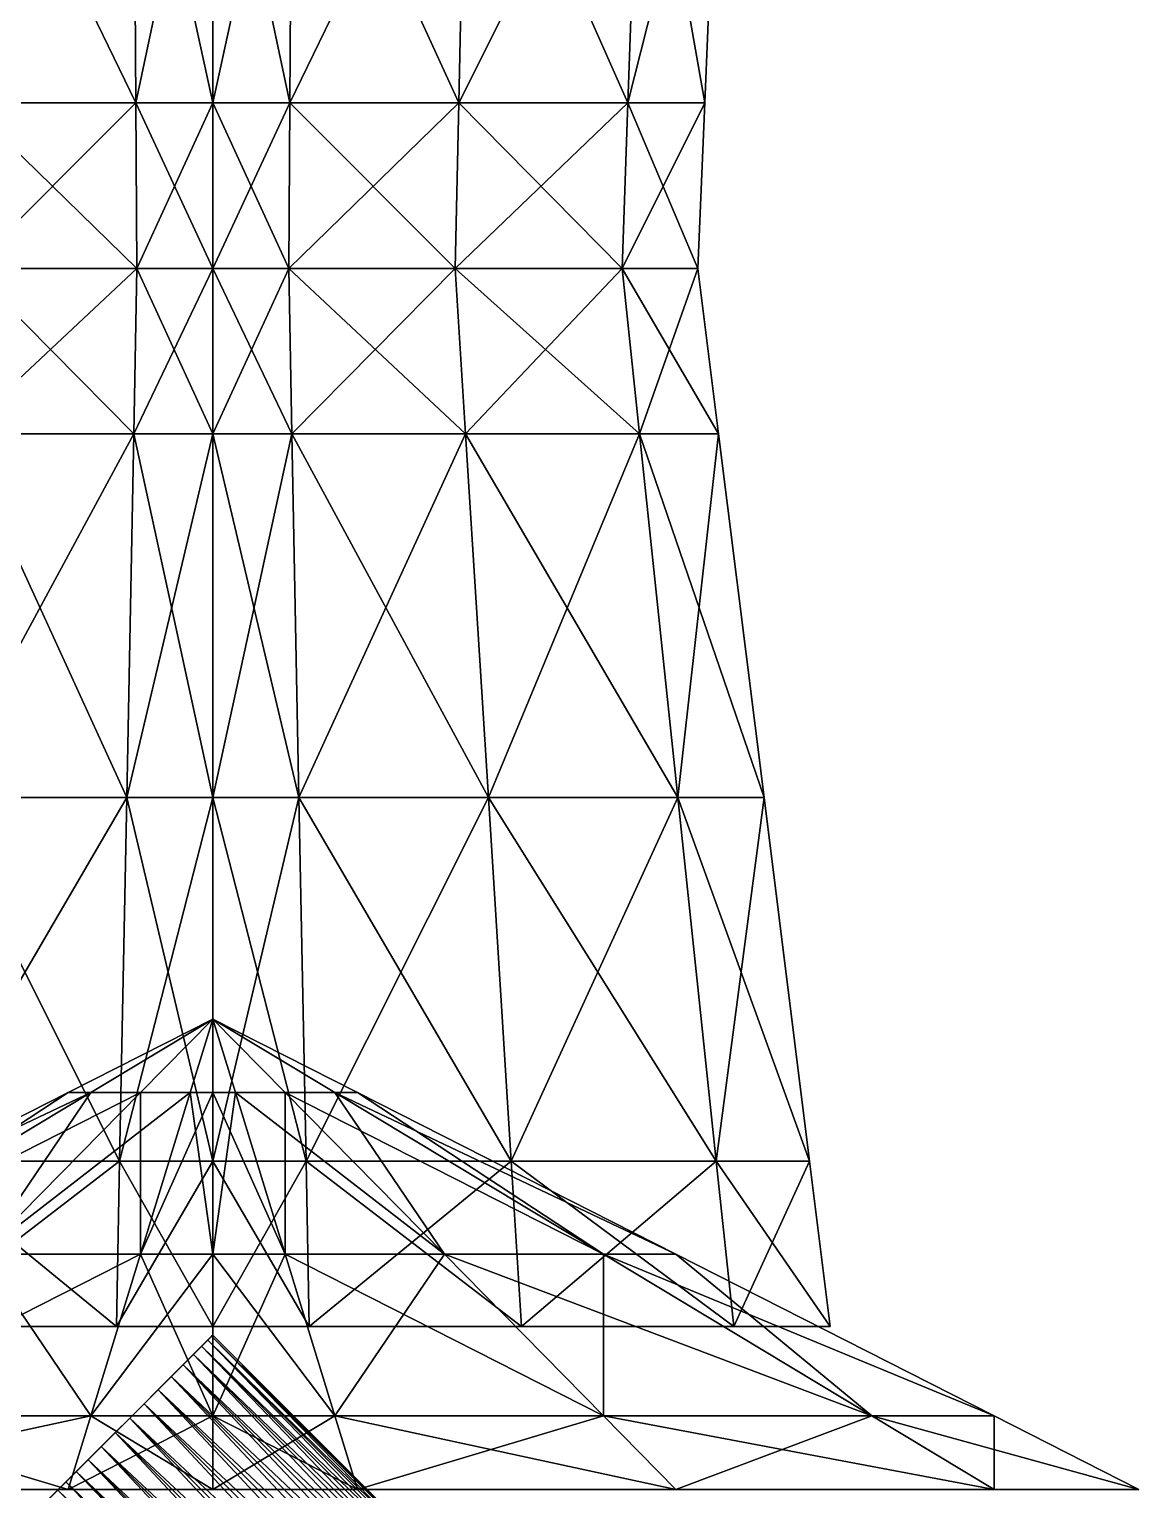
# Model space of a CAD drawing. Header units: metres. Extents: x -1.99 to 2.18, y -3.57 to 1.69.
# Drawn here: x -0.156 to 0.788, y -1.566 to -0.324 of the extents above; entities that cross this region are included whole.
import ezdxf

# ---------------------------------------------------------------- set-up
doc = ezdxf.new("R2010")
doc.units = ezdxf.units.M

msp = doc.modelspace()

# ---------------------------------------------------------------- linework, layer by layer
at = {"layer": 'Cube'}
for points in [[(-0.2092, -0.3865, 0.1184), (-0.2156, -0.0772, 0.1312), (-0.0674, -0.0772, 0.2215)], [(-0.0654, -0.3865, -0.1997), (-0.2156, -0.0772, -0.1313), (-0.2092, -0.3865, -0.1184)], [(-0.0654, -0.3865, -0.1997), (-0.0674, -0.0772, -0.2215), (-0.2156, -0.0772, -0.1313)], [(-0.2092, -0.3865, 0.1184), (-0.0674, -0.0772, 0.2215), (-0.0654, -0.3865, 0.1997)], [(-0.0654, -0.3865, 0.1997), (-0.0674, -0.0772, 0.2215), (0, -0.0772, 0.2625)], [(0, -0.3865, -0.2367), (-0.0674, -0.0772, -0.2215), (-0.0654, -0.3865, -0.1997)], [(0, -0.3865, -0.2367), (0, -0.0772, -0.2625), (-0.0674, -0.0772, -0.2215)], [(-0.0654, -0.3865, 0.1997), (0, -0.0772, 0.2625), (0, -0.3865, 0.2367)], [(0.0654, -0.3865, -0.1997), (0, -0.0772, -0.2625), (0, -0.3865, -0.2367)], [(0.0654, -0.3865, -0.1997), (0.0674, -0.0772, -0.2215), (0, -0.0772, -0.2625)], [(0, -0.3865, 0.2367), (0.0674, -0.0772, 0.2215), (0.0654, -0.3865, 0.1997)], [(0, -0.3865, 0.2367), (0, -0.0772, 0.2625), (0.0674, -0.0772, 0.2215)], [(0.2092, -0.3865, -0.1184), (0.0674, -0.0772, -0.2215), (0.0654, -0.3865, -0.1997)], [(0.0654, -0.3865, 0.1997), (0.2156, -0.0772, 0.1312), (0.2092, -0.3865, 0.1184)], [(0.0654, -0.3865, 0.1997), (0.0674, -0.0772, 0.2215), (0.2156, -0.0772, 0.1312)], [(0.2092, -0.3865, -0.1184), (0.2156, -0.0772, -0.1313), (0.0674, -0.0772, -0.2215)], [(0.353, -0.3865, -0.037), (0.2156, -0.0772, -0.1313), (0.2092, -0.3865, -0.1184)], [(0.2092, -0.3865, 0.1184), (0.3639, -0.0772, 0.041), (0.353, -0.3865, 0.037)], [(0.2092, -0.3865, 0.1184), (0.2156, -0.0772, 0.1312), (0.3639, -0.0772, 0.041)], [(0.353, -0.3865, -0.037), (0.3639, -0.0772, -0.041), (0.2156, -0.0772, -0.1313)], [(0.4184, -0.3865, 0), (0.3639, -0.0772, -0.041), (0.353, -0.3865, -0.037)], [(0.353, -0.3865, 0.037), (0.4312, -0.0772, 0), (0.4184, -0.3865, 0)], [(0.353, -0.3865, 0.037), (0.3639, -0.0772, 0.041), (0.4312, -0.0772, 0)], [(0.4184, -0.3865, 0), (0.4312, -0.0772, 0), (0.3639, -0.0772, -0.041)], [(-0.2063, -0.5272, 0.1125), (-0.2092, -0.3865, 0.1184), (-0.0654, -0.3865, 0.1997)], [(-0.0645, -0.5272, -0.1898), (-0.2092, -0.3865, -0.1184), (-0.2063, -0.5272, -0.1125)], [(-0.0645, -0.5272, -0.1898), (-0.0654, -0.3865, -0.1997), (-0.2092, -0.3865, -0.1184)], [(-0.2063, -0.5272, 0.1125), (-0.0654, -0.3865, 0.1997), (-0.0645, -0.5272, 0.1898)], [(-0.0645, -0.5272, 0.1898), (-0.0654, -0.3865, 0.1997), (0, -0.3865, 0.2367)], [(0, -0.5272, -0.225), (-0.0654, -0.3865, -0.1997), (-0.0645, -0.5272, -0.1898)], [(0, -0.5272, -0.225), (0, -0.3865, -0.2367), (-0.0654, -0.3865, -0.1997)], [(-0.0645, -0.5272, 0.1898), (0, -0.3865, 0.2367), (0, -0.5272, 0.225)], [(0.0645, -0.5272, -0.1898), (0, -0.3865, -0.2367), (0, -0.5272, -0.225)], [(0.0645, -0.5272, -0.1898), (0.0654, -0.3865, -0.1997), (0, -0.3865, -0.2367)], [(0, -0.5272, 0.225), (0.0654, -0.3865, 0.1997), (0.0645, -0.5272, 0.1898)], [(0, -0.5272, 0.225), (0, -0.3865, 0.2367), (0.0654, -0.3865, 0.1997)], [(0.2062, -0.5272, -0.1125), (0.0654, -0.3865, -0.1997), (0.0645, -0.5272, -0.1898)], [(0.0645, -0.5272, 0.1898), (0.2092, -0.3865, 0.1184), (0.2062, -0.5272, 0.1125)], [(0.0645, -0.5272, 0.1898), (0.0654, -0.3865, 0.1997), (0.2092, -0.3865, 0.1184)], [(0.2062, -0.5272, -0.1125), (0.2092, -0.3865, -0.1184), (0.0654, -0.3865, -0.1997)], [(0.348, -0.5272, -0.0352), (0.2092, -0.3865, -0.1184), (0.2062, -0.5272, -0.1125)], [(0.2062, -0.5272, 0.1125), (0.353, -0.3865, 0.037), (0.348, -0.5272, 0.0352)], [(0.2062, -0.5272, 0.1125), (0.2092, -0.3865, 0.1184), (0.353, -0.3865, 0.037)], [(0.348, -0.5272, -0.0352), (0.353, -0.3865, -0.037), (0.2092, -0.3865, -0.1184)], [(0.4125, -0.5272, 0), (0.353, -0.3865, -0.037), (0.348, -0.5272, -0.0352)], [(0.348, -0.5272, 0.0352), (0.4184, -0.3865, 0), (0.4125, -0.5272, 0)], [(0.348, -0.5272, 0.0352), (0.353, -0.3865, 0.037), (0.4184, -0.3865, 0)], [(0.4125, -0.5272, 0), (0.4184, -0.3865, 0), (0.353, -0.3865, -0.037)], [(-0.215, -0.6678, 0.1066), (-0.0645, -0.5272, 0.1898), (-0.0672, -0.6678, 0.18)], [(-0.215, -0.6678, 0.1066), (-0.2063, -0.5272, 0.1125), (-0.0645, -0.5272, 0.1898)], [(-0.0672, -0.6678, -0.18), (-0.2063, -0.5272, -0.1125), (-0.215, -0.6678, -0.1066)], [(-0.0672, -0.6678, -0.18), (-0.0645, -0.5272, -0.1898), (-0.2063, -0.5272, -0.1125)], [(-0.0672, -0.6678, 0.18), (0, -0.5272, 0.225), (0, -0.6678, 0.2133)], [(-0.0672, -0.6678, 0.18), (-0.0645, -0.5272, 0.1898), (0, -0.5272, 0.225)], [(0, -0.6678, -0.2133), (-0.0645, -0.5272, -0.1898), (-0.0672, -0.6678, -0.18)], [(0, -0.6678, -0.2133), (0, -0.5272, -0.225), (-0.0645, -0.5272, -0.1898)], [(0.0672, -0.6678, -0.18), (0, -0.5272, -0.225), (0, -0.6678, -0.2133)], [(0.0672, -0.6678, -0.18), (0.0645, -0.5272, -0.1898), (0, -0.5272, -0.225)], [(0, -0.6678, 0.2133), (0.0645, -0.5272, 0.1898), (0.0672, -0.6678, 0.18)], [(0, -0.6678, 0.2133), (0, -0.5272, 0.225), (0.0645, -0.5272, 0.1898)], [(0.215, -0.6678, -0.1066), (0.0645, -0.5272, -0.1898), (0.0672, -0.6678, -0.18)], [(0.215, -0.6678, -0.1066), (0.2062, -0.5272, -0.1125), (0.0645, -0.5272, -0.1898)], [(0.0672, -0.6678, 0.18), (0.0645, -0.5272, 0.1898), (0.2062, -0.5272, 0.1125)], [(0.0672, -0.6678, 0.18), (0.2062, -0.5272, 0.1125), (0.215, -0.6678, 0.1066)], [(0.3629, -0.6678, -0.0333), (0.2062, -0.5272, -0.1125), (0.215, -0.6678, -0.1066)], [(0.3629, -0.6678, -0.0333), (0.348, -0.5272, -0.0352), (0.2062, -0.5272, -0.1125)], [(0.215, -0.6678, 0.1066), (0.2062, -0.5272, 0.1125), (0.348, -0.5272, 0.0352)], [(0.215, -0.6678, 0.1066), (0.348, -0.5272, 0.0352), (0.3629, -0.6678, 0.0333)], [(0.4301, -0.6678, 0), (0.348, -0.5272, -0.0352), (0.3629, -0.6678, -0.0333)], [(0.4301, -0.6678, 0), (0.4125, -0.5272, 0), (0.348, -0.5272, -0.0352)], [(0.3629, -0.6678, 0.0333), (0.348, -0.5272, 0.0352), (0.4125, -0.5272, 0)], [(0.3629, -0.6678, 0.0333), (0.4125, -0.5272, 0), (0.4301, -0.6678, 0)], [(-0.2344, -0.9772, 0.0937), (-0.0672, -0.6678, 0.18), (-0.0732, -0.9772, 0.1582)], [(-0.2344, -0.9772, 0.0937), (-0.215, -0.6678, 0.1066), (-0.0672, -0.6678, 0.18)], [(-0.0732, -0.9772, -0.1582), (-0.215, -0.6678, -0.1066), (-0.2344, -0.9772, -0.0938)], [(-0.0732, -0.9772, -0.1582), (-0.0672, -0.6678, -0.18), (-0.215, -0.6678, -0.1066)], [(-0.0732, -0.9772, 0.1582), (0, -0.6678, 0.2133), (0, -0.9772, 0.1875)], [(-0.0732, -0.9772, 0.1582), (-0.0672, -0.6678, 0.18), (0, -0.6678, 0.2133)], [(0, -0.9772, -0.1875), (-0.0672, -0.6678, -0.18), (-0.0732, -0.9772, -0.1582)], [(0, -0.9772, -0.1875), (0, -0.6678, -0.2133), (-0.0672, -0.6678, -0.18)], [(0.0732, -0.9772, -0.1582), (0, -0.6678, -0.2133), (0, -0.9772, -0.1875)], [(0.0732, -0.9772, -0.1582), (0.0672, -0.6678, -0.18), (0, -0.6678, -0.2133)], [(0, -0.9772, 0.1875), (0.0672, -0.6678, 0.18), (0.0732, -0.9772, 0.1582)], [(0, -0.9772, 0.1875), (0, -0.6678, 0.2133), (0.0672, -0.6678, 0.18)], [(0.2344, -0.9772, -0.0938), (0.0672, -0.6678, -0.18), (0.0732, -0.9772, -0.1582)], [(0.2344, -0.9772, -0.0938), (0.215, -0.6678, -0.1066), (0.0672, -0.6678, -0.18)], [(0.0732, -0.9772, 0.1582), (0.0672, -0.6678, 0.18), (0.215, -0.6678, 0.1066)], [(0.0732, -0.9772, 0.1582), (0.215, -0.6678, 0.1066), (0.2344, -0.9772, 0.0937)], [(0.3955, -0.9772, -0.0293), (0.215, -0.6678, -0.1066), (0.2344, -0.9772, -0.0938)], [(0.3955, -0.9772, -0.0293), (0.3629, -0.6678, -0.0333), (0.215, -0.6678, -0.1066)], [(0.2344, -0.9772, 0.0937), (0.215, -0.6678, 0.1066), (0.3629, -0.6678, 0.0333)], [(0.2344, -0.9772, 0.0937), (0.3629, -0.6678, 0.0333), (0.3955, -0.9772, 0.0293)], [(0.4688, -0.9772, 0), (0.3629, -0.6678, -0.0333), (0.3955, -0.9772, -0.0293)], [(0.4688, -0.9772, 0), (0.4301, -0.6678, 0), (0.3629, -0.6678, -0.0333)], [(0.3955, -0.9772, 0.0293), (0.3629, -0.6678, 0.0333), (0.4301, -0.6678, 0)], [(0.3955, -0.9772, 0.0293), (0.4301, -0.6678, 0), (0.4688, -0.9772, 0)], [(-0.2537, -1.2865, 0.0809), (-0.0732, -0.9772, 0.1582), (-0.0793, -1.2865, 0.1364)], [(-0.2537, -1.2865, 0.0809), (-0.2344, -0.9772, 0.0937), (-0.0732, -0.9772, 0.1582)], [(-0.0793, -1.2865, -0.1365), (-0.2344, -0.9772, -0.0938), (-0.2537, -1.2865, -0.0809)], [(-0.0793, -1.2865, -0.1365), (-0.0732, -0.9772, -0.1582), (-0.2344, -0.9772, -0.0938)], [(-0.0793, -1.2865, 0.1364), (0, -0.9772, 0.1875), (0, -1.2865, 0.1617)], [(-0.0793, -1.2865, 0.1364), (-0.0732, -0.9772, 0.1582), (0, -0.9772, 0.1875)], [(0, -1.2865, -0.1617), (-0.0732, -0.9772, -0.1582), (-0.0793, -1.2865, -0.1365)], [(0, -1.2865, -0.1617), (0, -0.9772, -0.1875), (-0.0732, -0.9772, -0.1582)], [(0.0793, -1.2865, -0.1365), (0, -0.9772, -0.1875), (0, -1.2865, -0.1617)], [(0.0793, -1.2865, -0.1365), (0.0732, -0.9772, -0.1582), (0, -0.9772, -0.1875)], [(0, -1.2865, 0.1617), (0.0732, -0.9772, 0.1582), (0.0793, -1.2865, 0.1364)], [(0, -1.2865, 0.1617), (0, -0.9772, 0.1875), (0.0732, -0.9772, 0.1582)], [(0.2537, -1.2865, -0.0809), (0.0732, -0.9772, -0.1582), (0.0793, -1.2865, -0.1365)], [(0.2537, -1.2865, -0.0809), (0.2344, -0.9772, -0.0938), (0.0732, -0.9772, -0.1582)], [(0.0793, -1.2865, 0.1364), (0.0732, -0.9772, 0.1582), (0.2344, -0.9772, 0.0937)], [(0.0793, -1.2865, 0.1364), (0.2344, -0.9772, 0.0937), (0.2537, -1.2865, 0.0809)], [(0.4281, -1.2865, -0.0253), (0.2344, -0.9772, -0.0938), (0.2537, -1.2865, -0.0809)], [(0.4281, -1.2865, -0.0253), (0.3955, -0.9772, -0.0293), (0.2344, -0.9772, -0.0938)], [(0.2537, -1.2865, 0.0809), (0.2344, -0.9772, 0.0937), (0.3955, -0.9772, 0.0293)], [(0.2537, -1.2865, 0.0809), (0.3955, -0.9772, 0.0293), (0.4281, -1.2865, 0.0253)], [(0.5074, -1.2865, 0), (0.3955, -0.9772, -0.0293), (0.4281, -1.2865, -0.0253)], [(0.5074, -1.2865, 0), (0.4688, -0.9772, 0), (0.3955, -0.9772, -0.0293)], [(0.4281, -1.2865, 0.0253), (0.3955, -0.9772, 0.0293), (0.4688, -0.9772, 0)], [(0.4281, -1.2865, 0.0253), (0.4688, -0.9772, 0), (0.5074, -1.2865, 0)], [(-0.2625, -1.4272, 0.075), (-0.0793, -1.2865, 0.1364), (-0.082, -1.4272, 0.1266)], [(-0.2625, -1.4272, 0.075), (-0.2537, -1.2865, 0.0809), (-0.0793, -1.2865, 0.1364)], [(-0.082, -1.4272, -0.1266), (-0.2537, -1.2865, -0.0809), (-0.2625, -1.4272, -0.075)], [(-0.082, -1.4272, -0.1266), (-0.0793, -1.2865, -0.1365), (-0.2537, -1.2865, -0.0809)], [(-0.082, -1.4272, 0.1266), (0, -1.2865, 0.1617), (0, -1.4272, 0.15)], [(-0.082, -1.4272, 0.1266), (-0.0793, -1.2865, 0.1364), (0, -1.2865, 0.1617)], [(0, -1.4272, -0.15), (-0.0793, -1.2865, -0.1365), (-0.082, -1.4272, -0.1266)], [(0, -1.4272, -0.15), (0, -1.2865, -0.1617), (-0.0793, -1.2865, -0.1365)], [(0.082, -1.4272, -0.1266), (0, -1.2865, -0.1617), (0, -1.4272, -0.15)], [(0.082, -1.4272, -0.1266), (0.0793, -1.2865, -0.1365), (0, -1.2865, -0.1617)], [(0, -1.4272, 0.15), (0.0793, -1.2865, 0.1364), (0.082, -1.4272, 0.1266)], [(0, -1.4272, 0.15), (0, -1.2865, 0.1617), (0.0793, -1.2865, 0.1364)], [(0.2625, -1.4272, -0.075), (0.0793, -1.2865, -0.1365), (0.082, -1.4272, -0.1266)], [(0.2625, -1.4272, -0.075), (0.2537, -1.2865, -0.0809), (0.0793, -1.2865, -0.1365)], [(0.082, -1.4272, 0.1266), (0.0793, -1.2865, 0.1364), (0.2537, -1.2865, 0.0809)], [(0.082, -1.4272, 0.1266), (0.2537, -1.2865, 0.0809), (0.2625, -1.4272, 0.075)], [(0.443, -1.4272, -0.0234), (0.2537, -1.2865, -0.0809), (0.2625, -1.4272, -0.075)], [(0.443, -1.4272, -0.0234), (0.4281, -1.2865, -0.0253), (0.2537, -1.2865, -0.0809)], [(0.2625, -1.4272, 0.075), (0.2537, -1.2865, 0.0809), (0.4281, -1.2865, 0.0253)], [(0.2625, -1.4272, 0.075), (0.4281, -1.2865, 0.0253), (0.443, -1.4272, 0.0234)], [(0.525, -1.4272, 0), (0.4281, -1.2865, -0.0253), (0.443, -1.4272, -0.0234)], [(0.525, -1.4272, 0), (0.5074, -1.2865, 0), (0.4281, -1.2865, -0.0253)], [(0.443, -1.4272, 0.0234), (0.4281, -1.2865, 0.0253), (0.5074, -1.2865, 0)], [(0.443, -1.4272, 0.0234), (0.5074, -1.2865, 0), (0.525, -1.4272, 0)], [(-0.082, -1.4272, 0.1266), (-0.082, -1.4272, -0.1266), (-0.2625, -1.4272, -0.075)], [(-0.2625, -1.4272, -0.075), (-0.2625, -1.4272, 0.075), (-0.082, -1.4272, 0.1266)], [(-0.082, -1.4272, 0.1266), (0, -1.4272, -0.15), (-0.082, -1.4272, -0.1266)], [(-0.082, -1.4272, 0.1266), (0, -1.4272, 0.15), (0, -1.4272, -0.15)], [(0.082, -1.4272, -0.1266), (0, -1.4272, 0.15), (0.082, -1.4272, 0.1266)], [(0, -1.4272, -0.15), (0, -1.4272, 0.15), (0.082, -1.4272, -0.1266)], [(0.2625, -1.4272, 0.075), (0.2625, -1.4272, -0.075), (0.082, -1.4272, -0.1266)], [(0.2625, -1.4272, 0.075), (0.082, -1.4272, -0.1266), (0.082, -1.4272, 0.1266)], [(0.443, -1.4272, 0.0234), (0.443, -1.4272, -0.0234), (0.2625, -1.4272, -0.075)], [(0.2625, -1.4272, -0.075), (0.2625, -1.4272, 0.075), (0.443, -1.4272, 0.0234)], [(0.443, -1.4272, 0.0234), (0.525, -1.4272, 0), (0.443, -1.4272, -0.0234)]]:
    msp.add_3dface(points, dxfattribs=at)
at = {"layer": 'Cylinder 8'}
for points in [[(0, -1.4343, -0.4332), (-0.0707, -1.505, -0.4332), (-0.0011, -1.4354, -0.4506)], [(0, -1.4343, -0.4332), (-0.0707, -1.505, -0.4332), (-0.0707, -1.505, -0.4332)], [(-0.0011, -1.4354, -0.4159), (-0.0707, -1.505, -0.4332), (0, -1.4343, -0.4332)], [(-0.0011, -1.4354, -0.4506), (-0.0707, -1.505, -0.4332), (-0.0043, -1.4386, -0.4674)], [(-0.0011, -1.4354, -0.4506), (-0.0707, -1.505, -0.4332), (-0.0707, -1.505, -0.4332)], [(-0.0011, -1.4354, -0.4159), (-0.0707, -1.505, -0.4332), (-0.0707, -1.505, -0.4332)], [(-0.0043, -1.4386, -0.399), (-0.0707, -1.505, -0.4332), (-0.0011, -1.4354, -0.4159)], [(-0.0043, -1.4386, -0.4674), (-0.0707, -1.505, -0.4332), (-0.0095, -1.4438, -0.4832)], [(-0.0043, -1.4386, -0.4674), (-0.0707, -1.505, -0.4332), (-0.0707, -1.505, -0.4332)], [(-0.0043, -1.4386, -0.399), (-0.0707, -1.505, -0.4332), (-0.0707, -1.505, -0.4332)], [(-0.0095, -1.4438, -0.3832), (-0.0707, -1.505, -0.4332), (-0.0043, -1.4386, -0.399)], [(0.3493, -1.7921, -0.4674), (-0.0043, -1.4386, -0.4674), (-0.0095, -1.4438, -0.4832)], [(-0.0043, -1.4386, -0.4674), (-0.0095, -1.4438, -0.4832), (-0.0095, -1.4438, -0.4832)], [(-0.0043, -1.4386, -0.4674), (-0.0043, -1.4386, -0.4674), (-0.0095, -1.4438, -0.4832)], [(0.3441, -1.7973, -0.3832), (-0.0095, -1.4438, -0.3832), (-0.0043, -1.4386, -0.399)], [(-0.0095, -1.4438, -0.3832), (-0.0043, -1.4386, -0.399), (-0.0043, -1.4386, -0.399)], [(-0.0095, -1.4438, -0.3832), (-0.0095, -1.4438, -0.3832), (-0.0043, -1.4386, -0.399)], [(0.3525, -1.7889, -0.4506), (-0.0011, -1.4354, -0.4506), (-0.0043, -1.4386, -0.4674)], [(-0.0011, -1.4354, -0.4506), (-0.0043, -1.4386, -0.4674), (-0.0043, -1.4386, -0.4674)], [(-0.0011, -1.4354, -0.4506), (-0.0011, -1.4354, -0.4506), (-0.0043, -1.4386, -0.4674)], [(0.3493, -1.7921, -0.399), (-0.0043, -1.4386, -0.399), (-0.0011, -1.4354, -0.4159)], [(-0.0043, -1.4386, -0.399), (-0.0011, -1.4354, -0.4159), (-0.0011, -1.4354, -0.4159)], [(-0.0043, -1.4386, -0.399), (-0.0043, -1.4386, -0.399), (-0.0011, -1.4354, -0.4159)], [(0.3525, -1.7889, -0.4506), (-0.0043, -1.4386, -0.4674), (0.3493, -1.7921, -0.4674)], [(0.3441, -1.7973, -0.3832), (-0.0043, -1.4386, -0.399), (0.3493, -1.7921, -0.399)], [(0.3536, -1.7879, -0.4332), (0, -1.4343, -0.4332), (-0.0011, -1.4354, -0.4506)], [(0, -1.4343, -0.4332), (-0.0011, -1.4354, -0.4506), (-0.0011, -1.4354, -0.4506)], [(0, -1.4343, -0.4332), (0, -1.4343, -0.4332), (-0.0011, -1.4354, -0.4506)], [(0.3525, -1.7889, -0.4159), (-0.0011, -1.4354, -0.4159), (0, -1.4343, -0.4332)], [(-0.0011, -1.4354, -0.4159), (0, -1.4343, -0.4332), (0, -1.4343, -0.4332)], [(-0.0011, -1.4354, -0.4159), (-0.0011, -1.4354, -0.4159), (0, -1.4343, -0.4332)], [(0.3536, -1.7879, -0.4332), (-0.0011, -1.4354, -0.4506), (0.3525, -1.7889, -0.4506)], [(0.3493, -1.7921, -0.399), (-0.0011, -1.4354, -0.4159), (0.3525, -1.7889, -0.4159)], [(0.3525, -1.7889, -0.4159), (0, -1.4343, -0.4332), (0.3536, -1.7879, -0.4332)], [(-0.0095, -1.4438, -0.4832), (-0.0707, -1.505, -0.4332), (-0.0165, -1.4509, -0.4975)], [(-0.0095, -1.4438, -0.4832), (-0.0707, -1.505, -0.4332), (-0.0707, -1.505, -0.4332)], [(-0.0095, -1.4438, -0.3832), (-0.0707, -1.505, -0.4332), (-0.0707, -1.505, -0.4332)], [(-0.0165, -1.4509, -0.3689), (-0.0707, -1.505, -0.4332), (-0.0095, -1.4438, -0.3832)], [(-0.0165, -1.4509, -0.4975), (-0.0707, -1.505, -0.4332), (-0.0253, -1.4596, -0.5098)], [(-0.0165, -1.4509, -0.4975), (-0.0707, -1.505, -0.4332), (-0.0707, -1.505, -0.4332)], [(-0.0165, -1.4509, -0.3689), (-0.0707, -1.505, -0.4332), (-0.0707, -1.505, -0.4332)], [(-0.0253, -1.4596, -0.3566), (-0.0707, -1.505, -0.4332), (-0.0165, -1.4509, -0.3689)], [(0.337, -1.8044, -0.4975), (-0.0165, -1.4509, -0.4975), (-0.0253, -1.4596, -0.5098)], [(-0.0165, -1.4509, -0.4975), (-0.0253, -1.4596, -0.5098), (-0.0253, -1.4596, -0.5098)], [(-0.0165, -1.4509, -0.4975), (-0.0165, -1.4509, -0.4975), (-0.0253, -1.4596, -0.5098)], [(0.3283, -1.8131, -0.3566), (-0.0253, -1.4596, -0.3566), (-0.0165, -1.4509, -0.3689)], [(-0.0253, -1.4596, -0.3566), (-0.0165, -1.4509, -0.3689), (-0.0165, -1.4509, -0.3689)], [(-0.0253, -1.4596, -0.3566), (-0.0253, -1.4596, -0.3566), (-0.0165, -1.4509, -0.3689)], [(0.3441, -1.7973, -0.4832), (-0.0095, -1.4438, -0.4832), (-0.0165, -1.4509, -0.4975)], [(-0.0095, -1.4438, -0.4832), (-0.0165, -1.4509, -0.4975), (-0.0165, -1.4509, -0.4975)], [(-0.0095, -1.4438, -0.4832), (-0.0095, -1.4438, -0.4832), (-0.0165, -1.4509, -0.4975)], [(0.337, -1.8044, -0.3689), (-0.0165, -1.4509, -0.3689), (-0.0095, -1.4438, -0.3832)], [(-0.0165, -1.4509, -0.3689), (-0.0095, -1.4438, -0.3832), (-0.0095, -1.4438, -0.3832)], [(-0.0165, -1.4509, -0.3689), (-0.0165, -1.4509, -0.3689), (-0.0095, -1.4438, -0.3832)], [(0.3441, -1.7973, -0.4832), (-0.0165, -1.4509, -0.4975), (0.337, -1.8044, -0.4975)], [(0.3283, -1.8131, -0.3566), (-0.0165, -1.4509, -0.3689), (0.337, -1.8044, -0.3689)], [(0.3493, -1.7921, -0.4674), (-0.0095, -1.4438, -0.4832), (0.3441, -1.7973, -0.4832)], [(0.337, -1.8044, -0.3689), (-0.0095, -1.4438, -0.3832), (0.3441, -1.7973, -0.3832)], [(-0.0253, -1.4596, -0.5098), (-0.0707, -1.505, -0.4332), (-0.0354, -1.4697, -0.5198)], [(-0.0253, -1.4596, -0.5098), (-0.0707, -1.505, -0.4332), (-0.0707, -1.505, -0.4332)], [(-0.0253, -1.4596, -0.3566), (-0.0707, -1.505, -0.4332), (-0.0707, -1.505, -0.4332)], [(-0.0354, -1.4697, -0.3466), (-0.0707, -1.505, -0.4332), (-0.0253, -1.4596, -0.3566)], [(0.3283, -1.8131, -0.5098), (-0.0253, -1.4596, -0.5098), (-0.0354, -1.4697, -0.5198)], [(-0.0253, -1.4596, -0.5098), (-0.0354, -1.4697, -0.5198), (-0.0354, -1.4697, -0.5198)], [(-0.0253, -1.4596, -0.5098), (-0.0253, -1.4596, -0.5098), (-0.0354, -1.4697, -0.5198)], [(0.3182, -1.8232, -0.3466), (-0.0354, -1.4697, -0.3466), (-0.0253, -1.4596, -0.3566)], [(-0.0354, -1.4697, -0.3466), (-0.0253, -1.4596, -0.3566), (-0.0253, -1.4596, -0.3566)], [(-0.0354, -1.4697, -0.3466), (-0.0354, -1.4697, -0.3466), (-0.0253, -1.4596, -0.3566)], [(0.337, -1.8044, -0.4975), (-0.0253, -1.4596, -0.5098), (0.3283, -1.8131, -0.5098)], [(0.3182, -1.8232, -0.3466), (-0.0253, -1.4596, -0.3566), (0.3283, -1.8131, -0.3566)], [(-0.0354, -1.4697, -0.5198), (-0.0707, -1.505, -0.4332), (-0.0465, -1.4808, -0.5272)], [(-0.0354, -1.4697, -0.5198), (-0.0707, -1.505, -0.4332), (-0.0707, -1.505, -0.4332)], [(-0.0354, -1.4697, -0.3466), (-0.0707, -1.505, -0.4332), (-0.0707, -1.505, -0.4332)], [(-0.0465, -1.4808, -0.3393), (-0.0707, -1.505, -0.4332), (-0.0354, -1.4697, -0.3466)], [(0.3182, -1.8232, -0.5198), (-0.0354, -1.4697, -0.5198), (-0.0465, -1.4808, -0.5272)], [(-0.0354, -1.4697, -0.5198), (-0.0465, -1.4808, -0.5272), (-0.0465, -1.4808, -0.5272)], [(-0.0354, -1.4697, -0.5198), (-0.0354, -1.4697, -0.5198), (-0.0465, -1.4808, -0.5272)], [(0.307, -1.8344, -0.3393), (-0.0465, -1.4808, -0.3393), (-0.0354, -1.4697, -0.3466)], [(-0.0465, -1.4808, -0.3393), (-0.0354, -1.4697, -0.3466), (-0.0354, -1.4697, -0.3466)], [(-0.0465, -1.4808, -0.3393), (-0.0465, -1.4808, -0.3393), (-0.0354, -1.4697, -0.3466)], [(0.3283, -1.8131, -0.5098), (-0.0354, -1.4697, -0.5198), (0.3182, -1.8232, -0.5198)], [(0.307, -1.8344, -0.3393), (-0.0354, -1.4697, -0.3466), (0.3182, -1.8232, -0.3466)], [(-0.0465, -1.4808, -0.5272), (-0.0707, -1.505, -0.4332), (-0.0584, -1.4927, -0.5317)], [(-0.0465, -1.4808, -0.5272), (-0.0707, -1.505, -0.4332), (-0.0707, -1.505, -0.4332)], [(-0.0465, -1.4808, -0.3393), (-0.0707, -1.505, -0.4332), (-0.0707, -1.505, -0.4332)], [(-0.0584, -1.4927, -0.3347), (-0.0707, -1.505, -0.4332), (-0.0465, -1.4808, -0.3393)], [(0.307, -1.8344, -0.5272), (-0.0465, -1.4808, -0.5272), (-0.0584, -1.4927, -0.5317)], [(-0.0465, -1.4808, -0.5272), (-0.0584, -1.4927, -0.5317), (-0.0584, -1.4927, -0.5317)], [(-0.0465, -1.4808, -0.5272), (-0.0465, -1.4808, -0.5272), (-0.0584, -1.4927, -0.5317)], [(0.2951, -1.8463, -0.3347), (-0.0584, -1.4927, -0.3347), (-0.0465, -1.4808, -0.3393)], [(-0.0584, -1.4927, -0.3347), (-0.0465, -1.4808, -0.3393), (-0.0465, -1.4808, -0.3393)], [(-0.0584, -1.4927, -0.3347), (-0.0584, -1.4927, -0.3347), (-0.0465, -1.4808, -0.3393)], [(0.3182, -1.8232, -0.5198), (-0.0465, -1.4808, -0.5272), (0.307, -1.8344, -0.5272)], [(0.2951, -1.8463, -0.3347), (-0.0465, -1.4808, -0.3393), (0.307, -1.8344, -0.3393)], [(0.2951, -1.8463, -0.5317), (-0.0584, -1.4927, -0.5317), (-0.0707, -1.505, -0.5332)], [(-0.0584, -1.4927, -0.5317), (-0.0707, -1.505, -0.5332), (-0.0707, -1.505, -0.5332)], [(-0.0584, -1.4927, -0.5317), (-0.0584, -1.4927, -0.5317), (-0.0707, -1.505, -0.5332)], [(-0.0584, -1.4927, -0.5317), (-0.0707, -1.505, -0.4332), (-0.0707, -1.505, -0.5332)], [(-0.0584, -1.4927, -0.5317), (-0.0707, -1.505, -0.4332), (-0.0707, -1.505, -0.4332)], [(-0.0584, -1.4927, -0.3347), (-0.0707, -1.505, -0.4332), (-0.0707, -1.505, -0.4332)], [(0.2828, -1.8586, -0.3332), (-0.0707, -1.505, -0.3332), (-0.0584, -1.4927, -0.3347)], [(-0.0707, -1.505, -0.3332), (-0.0584, -1.4927, -0.3347), (-0.0584, -1.4927, -0.3347)], [(-0.0707, -1.505, -0.3332), (-0.0707, -1.505, -0.3332), (-0.0584, -1.4927, -0.3347)], [(-0.0707, -1.505, -0.3332), (-0.0707, -1.505, -0.4332), (-0.0584, -1.4927, -0.3347)], [(0.307, -1.8344, -0.5272), (-0.0584, -1.4927, -0.5317), (0.2951, -1.8463, -0.5317)], [(0.2828, -1.8586, -0.3332), (-0.0584, -1.4927, -0.3347), (0.2951, -1.8463, -0.3347)], [(-0.1414, -1.5757, -0.4332), (-0.0707, -1.505, -0.4332), (-0.1403, -1.5747, -0.4159)], [(-0.1414, -1.5757, -0.4332), (-0.0707, -1.505, -0.4332), (-0.0707, -1.505, -0.4332)], [(-0.1403, -1.5747, -0.4506), (-0.0707, -1.505, -0.4332), (-0.1414, -1.5757, -0.4332)], [(-0.1403, -1.5747, -0.4159), (-0.0707, -1.505, -0.4332), (-0.1372, -1.5715, -0.399)], [(-0.1403, -1.5747, -0.4159), (-0.0707, -1.505, -0.4332), (-0.0707, -1.505, -0.4332)], [(-0.1403, -1.5747, -0.4506), (-0.0707, -1.505, -0.4332), (-0.0707, -1.505, -0.4332)], [(-0.1372, -1.5715, -0.4674), (-0.0707, -1.505, -0.4332), (-0.1403, -1.5747, -0.4506)], [(-0.1372, -1.5715, -0.399), (-0.0707, -1.505, -0.4332), (-0.1319, -1.5663, -0.3832)], [(-0.1372, -1.5715, -0.399), (-0.0707, -1.505, -0.4332), (-0.0707, -1.505, -0.4332)], [(-0.1372, -1.5715, -0.4674), (-0.0707, -1.505, -0.4332), (-0.0707, -1.505, -0.4332)], [(-0.1319, -1.5663, -0.4832), (-0.0707, -1.505, -0.4332), (-0.1372, -1.5715, -0.4674)], [(-0.1319, -1.5663, -0.3832), (-0.0707, -1.505, -0.4332), (-0.1249, -1.5592, -0.3689)], [(-0.1319, -1.5663, -0.3832), (-0.0707, -1.505, -0.4332), (-0.0707, -1.505, -0.4332)], [(-0.1319, -1.5663, -0.4832), (-0.0707, -1.505, -0.4332), (-0.0707, -1.505, -0.4332)], [(-0.1249, -1.5592, -0.4975), (-0.0707, -1.505, -0.4332), (-0.1319, -1.5663, -0.4832)], [(-0.1249, -1.5592, -0.3689), (-0.0707, -1.505, -0.4332), (-0.1162, -1.5505, -0.3566)], [(-0.1249, -1.5592, -0.3689), (-0.0707, -1.505, -0.4332), (-0.0707, -1.505, -0.4332)], [(-0.1249, -1.5592, -0.4975), (-0.0707, -1.505, -0.4332), (-0.0707, -1.505, -0.4332)], [(-0.1162, -1.5505, -0.5098), (-0.0707, -1.505, -0.4332), (-0.1249, -1.5592, -0.4975)], [(-0.1162, -1.5505, -0.3566), (-0.0707, -1.505, -0.4332), (-0.1061, -1.5404, -0.3466)], [(-0.1162, -1.5505, -0.3566), (-0.0707, -1.505, -0.4332), (-0.0707, -1.505, -0.4332)], [(-0.1162, -1.5505, -0.5098), (-0.0707, -1.505, -0.4332), (-0.0707, -1.505, -0.4332)], [(-0.1061, -1.5404, -0.5198), (-0.0707, -1.505, -0.4332), (-0.1162, -1.5505, -0.5098)], [(-0.1061, -1.5404, -0.3466), (-0.0707, -1.505, -0.4332), (-0.0949, -1.5292, -0.3393)], [(-0.1061, -1.5404, -0.3466), (-0.0707, -1.505, -0.4332), (-0.0707, -1.505, -0.4332)], [(-0.1061, -1.5404, -0.5198), (-0.0707, -1.505, -0.4332), (-0.0707, -1.505, -0.4332)], [(-0.0949, -1.5292, -0.5272), (-0.0707, -1.505, -0.4332), (-0.1061, -1.5404, -0.5198)], [(-0.0949, -1.5292, -0.3393), (-0.0707, -1.505, -0.4332), (-0.083, -1.5173, -0.3347)], [(-0.0949, -1.5292, -0.3393), (-0.0707, -1.505, -0.4332), (-0.0707, -1.505, -0.4332)], [(-0.0949, -1.5292, -0.5272), (-0.0707, -1.505, -0.4332), (-0.0707, -1.505, -0.4332)], [(-0.083, -1.5173, -0.5317), (-0.0707, -1.505, -0.4332), (-0.0949, -1.5292, -0.5272)], [(0.2706, -1.8709, -0.3347), (-0.083, -1.5173, -0.3347), (-0.0707, -1.505, -0.3332)], [(-0.083, -1.5173, -0.3347), (-0.0707, -1.505, -0.3332), (-0.0707, -1.505, -0.3332)], [(-0.083, -1.5173, -0.3347), (-0.083, -1.5173, -0.3347), (-0.0707, -1.505, -0.3332)], [(-0.083, -1.5173, -0.3347), (-0.0707, -1.505, -0.4332), (-0.0707, -1.505, -0.3332)], [(-0.083, -1.5173, -0.3347), (-0.0707, -1.505, -0.4332), (-0.0707, -1.505, -0.4332)], [(-0.083, -1.5173, -0.5317), (-0.0707, -1.505, -0.4332), (-0.0707, -1.505, -0.4332)], [(0.2828, -1.8586, -0.5332), (-0.0707, -1.505, -0.5332), (-0.083, -1.5173, -0.5317)], [(-0.0707, -1.505, -0.5332), (-0.083, -1.5173, -0.5317), (-0.083, -1.5173, -0.5317)], [(-0.0707, -1.505, -0.5332), (-0.0707, -1.505, -0.5332), (-0.083, -1.5173, -0.5317)], [(-0.0707, -1.505, -0.5332), (-0.0707, -1.505, -0.4332), (-0.083, -1.5173, -0.5317)], [(0.2706, -1.8709, -0.3347), (-0.0707, -1.505, -0.3332), (0.2828, -1.8586, -0.3332)], [(-0.0707, -1.505, -0.5332), (-0.0707, -1.505, -0.4332), (-0.0707, -1.505, -0.4332)], [(0.2951, -1.8463, -0.5317), (-0.0707, -1.505, -0.5332), (0.2828, -1.8586, -0.5332)], [(-0.0707, -1.505, -0.3332), (-0.0707, -1.505, -0.4332), (-0.0707, -1.505, -0.4332)], [(0.2587, -1.8828, -0.3393), (-0.0949, -1.5292, -0.3393), (-0.083, -1.5173, -0.3347)], [(-0.0949, -1.5292, -0.3393), (-0.083, -1.5173, -0.3347), (-0.083, -1.5173, -0.3347)], [(-0.0949, -1.5292, -0.3393), (-0.0949, -1.5292, -0.3393), (-0.083, -1.5173, -0.3347)], [(0.2706, -1.8709, -0.5317), (-0.083, -1.5173, -0.5317), (-0.0949, -1.5292, -0.5272)], [(-0.083, -1.5173, -0.5317), (-0.0949, -1.5292, -0.5272), (-0.0949, -1.5292, -0.5272)], [(-0.083, -1.5173, -0.5317), (-0.083, -1.5173, -0.5317), (-0.0949, -1.5292, -0.5272)], [(0.2587, -1.8828, -0.3393), (-0.083, -1.5173, -0.3347), (0.2706, -1.8709, -0.3347)], [(0.2828, -1.8586, -0.5332), (-0.083, -1.5173, -0.5317), (0.2706, -1.8709, -0.5317)], [(0.2475, -1.8939, -0.3466), (-0.1061, -1.5404, -0.3466), (-0.0949, -1.5292, -0.3393)], [(-0.1061, -1.5404, -0.3466), (-0.0949, -1.5292, -0.3393), (-0.0949, -1.5292, -0.3393)], [(-0.1061, -1.5404, -0.3466), (-0.1061, -1.5404, -0.3466), (-0.0949, -1.5292, -0.3393)], [(0.2587, -1.8828, -0.5272), (-0.0949, -1.5292, -0.5272), (-0.1061, -1.5404, -0.5198)], [(-0.0949, -1.5292, -0.5272), (-0.1061, -1.5404, -0.5198), (-0.1061, -1.5404, -0.5198)], [(-0.0949, -1.5292, -0.5272), (-0.0949, -1.5292, -0.5272), (-0.1061, -1.5404, -0.5198)], [(0.2475, -1.8939, -0.3466), (-0.0949, -1.5292, -0.3393), (0.2587, -1.8828, -0.3393)], [(0.2706, -1.8709, -0.5317), (-0.0949, -1.5292, -0.5272), (0.2587, -1.8828, -0.5272)], [(0.2287, -1.9127, -0.3689), (-0.1249, -1.5592, -0.3689), (-0.1162, -1.5505, -0.3566)], [(-0.1249, -1.5592, -0.3689), (-0.1162, -1.5505, -0.3566), (-0.1162, -1.5505, -0.3566)], [(-0.1249, -1.5592, -0.3689), (-0.1249, -1.5592, -0.3689), (-0.1162, -1.5505, -0.3566)], [(0.2374, -1.904, -0.5098), (-0.1162, -1.5505, -0.5098), (-0.1249, -1.5592, -0.4975)], [(-0.1162, -1.5505, -0.5098), (-0.1249, -1.5592, -0.4975), (-0.1249, -1.5592, -0.4975)], [(-0.1162, -1.5505, -0.5098), (-0.1162, -1.5505, -0.5098), (-0.1249, -1.5592, -0.4975)], [(0.2374, -1.904, -0.3566), (-0.1162, -1.5505, -0.3566), (-0.1061, -1.5404, -0.3466)], [(-0.1162, -1.5505, -0.3566), (-0.1061, -1.5404, -0.3466), (-0.1061, -1.5404, -0.3466)], [(-0.1162, -1.5505, -0.3566), (-0.1162, -1.5505, -0.3566), (-0.1061, -1.5404, -0.3466)], [(0.2475, -1.8939, -0.5198), (-0.1061, -1.5404, -0.5198), (-0.1162, -1.5505, -0.5098)], [(-0.1061, -1.5404, -0.5198), (-0.1162, -1.5505, -0.5098), (-0.1162, -1.5505, -0.5098)], [(-0.1061, -1.5404, -0.5198), (-0.1061, -1.5404, -0.5198), (-0.1162, -1.5505, -0.5098)], [(0.2287, -1.9127, -0.3689), (-0.1162, -1.5505, -0.3566), (0.2374, -1.904, -0.3566)], [(0.2475, -1.8939, -0.5198), (-0.1162, -1.5505, -0.5098), (0.2374, -1.904, -0.5098)], [(0.2374, -1.904, -0.3566), (-0.1061, -1.5404, -0.3466), (0.2475, -1.8939, -0.3466)], [(0.2587, -1.8828, -0.5272), (-0.1061, -1.5404, -0.5198), (0.2475, -1.8939, -0.5198)], [(0.2216, -1.9198, -0.3832), (-0.1319, -1.5663, -0.3832), (-0.1249, -1.5592, -0.3689)], [(-0.1319, -1.5663, -0.3832), (-0.1249, -1.5592, -0.3689), (-0.1249, -1.5592, -0.3689)], [(-0.1319, -1.5663, -0.3832), (-0.1319, -1.5663, -0.3832), (-0.1249, -1.5592, -0.3689)], [(0.2287, -1.9127, -0.4975), (-0.1249, -1.5592, -0.4975), (-0.1319, -1.5663, -0.4832)], [(-0.1249, -1.5592, -0.4975), (-0.1319, -1.5663, -0.4832), (-0.1319, -1.5663, -0.4832)], [(-0.1249, -1.5592, -0.4975), (-0.1249, -1.5592, -0.4975), (-0.1319, -1.5663, -0.4832)], [(0.2216, -1.9198, -0.3832), (-0.1249, -1.5592, -0.3689), (0.2287, -1.9127, -0.3689)], [(0.2374, -1.904, -0.5098), (-0.1249, -1.5592, -0.4975), (0.2287, -1.9127, -0.4975)]]:
    msp.add_3dface(points, dxfattribs=at)
at = {"layer": 'Pyramid 8'}
for points in [[(0, -1.1656, -0.0001), (-0.123, -1.2281, -0.0001), (-0.1038, -1.2281, -0.0062)], [(0, -1.1656, -0.0001), (-0.123, -1.2281, -0.0001), (0, -1.1656, -0.0001)], [(0, -1.1656, -0.0001), (-0.1038, -1.2281, 0.006), (-0.123, -1.2281, -0.0001)], [(0, -1.1656, -0.0001), (-0.1038, -1.2281, -0.0062), (-0.0615, -1.2281, -0.0196)], [(0, -1.1656, -0.0001), (-0.1038, -1.2281, -0.0062), (0, -1.1656, -0.0001)], [(0, -1.1656, -0.0001), (-0.1038, -1.2281, 0.006), (0, -1.1656, -0.0001)], [(0, -1.1656, -0.0001), (-0.0615, -1.2281, 0.0195), (-0.1038, -1.2281, 0.006)], [(0, -1.1656, -0.0001), (-0.0615, -1.2281, -0.0196), (-0.0192, -1.2281, -0.033)], [(0, -1.1656, -0.0001), (-0.0615, -1.2281, -0.0196), (0, -1.1656, -0.0001)], [(0, -1.1656, -0.0001), (-0.0615, -1.2281, 0.0195), (0, -1.1656, -0.0001)], [(0, -1.1656, -0.0001), (-0.0192, -1.2281, 0.0329), (-0.0615, -1.2281, 0.0195)], [(0, -1.1656, -0.0001), (-0.0192, -1.2281, -0.033), (0, -1.2281, -0.0391)], [(0, -1.1656, -0.0001), (-0.0192, -1.2281, -0.033), (0, -1.1656, -0.0001)], [(0, -1.1656, -0.0001), (-0.0192, -1.2281, 0.0329), (0, -1.1656, -0.0001)], [(0, -1.1656, -0.0001), (0, -1.2281, 0.039), (-0.0192, -1.2281, 0.0329)], [(0, -1.1656, -0.0001), (0, -1.2281, 0.039), (0, -1.1656, -0.0001)], [(0, -1.1656, -0.0001), (0.0192, -1.2281, 0.0329), (0, -1.2281, 0.039)], [(0, -1.1656, -0.0001), (0.0192, -1.2281, 0.0329), (0, -1.1656, -0.0001)], [(0, -1.1656, -0.0001), (0.0615, -1.2281, 0.0195), (0.0192, -1.2281, 0.0329)], [(0, -1.1656, -0.0001), (0.0615, -1.2281, 0.0195), (0, -1.1656, -0.0001)], [(0, -1.1656, -0.0001), (0.1038, -1.2281, 0.006), (0.0615, -1.2281, 0.0195)], [(0, -1.1656, -0.0001), (0.1038, -1.2281, 0.006), (0, -1.1656, -0.0001)], [(0, -1.1656, -0.0001), (0.123, -1.2281, -0.0001), (0.1038, -1.2281, 0.006)], [(0, -1.1656, -0.0001), (0.123, -1.2281, -0.0001), (0, -1.1656, -0.0001)], [(0, -1.1656, -0.0001), (0.1038, -1.2281, -0.0062), (0.123, -1.2281, -0.0001)], [(0, -1.1656, -0.0001), (0.1038, -1.2281, -0.0062), (0, -1.1656, -0.0001)], [(0, -1.1656, -0.0001), (0.0615, -1.2281, -0.0196), (0.1038, -1.2281, -0.0062)], [(0, -1.1656, -0.0001), (0.0615, -1.2281, -0.0196), (0, -1.1656, -0.0001)], [(0, -1.1656, -0.0001), (0.0192, -1.2281, -0.033), (0.0615, -1.2281, -0.0196)], [(0, -1.1656, -0.0001), (0.0192, -1.2281, -0.033), (0, -1.1656, -0.0001)], [(0, -1.1656, -0.0001), (0, -1.2281, -0.0391), (0.0192, -1.2281, -0.033)], [(0, -1.1656, -0.0001), (0, -1.2281, -0.0391), (0, -1.1656, -0.0001)], [(-0.123, -1.2281, -0.0001), (-0.3938, -1.3656, -0.0001), (-0.3322, -1.3656, -0.0196)], [(-0.1038, -1.2281, 0.006), (-0.3938, -1.3656, -0.0001), (-0.123, -1.2281, -0.0001)], [(-0.1038, -1.2281, 0.006), (-0.3322, -1.3656, 0.0195), (-0.3938, -1.3656, -0.0001)], [(-0.1038, -1.2281, -0.0062), (-0.3322, -1.3656, -0.0196), (-0.1969, -1.3656, -0.0626)], [(-0.123, -1.2281, -0.0001), (-0.3322, -1.3656, -0.0196), (-0.1038, -1.2281, -0.0062)], [(-0.0615, -1.2281, 0.0195), (-0.3322, -1.3656, 0.0195), (-0.1038, -1.2281, 0.006)], [(-0.0615, -1.2281, 0.0195), (-0.1969, -1.3656, 0.0624), (-0.3322, -1.3656, 0.0195)], [(-0.0615, -1.2281, -0.0196), (-0.1969, -1.3656, -0.0626), (-0.0615, -1.3656, -0.1055)], [(-0.1038, -1.2281, -0.0062), (-0.1969, -1.3656, -0.0626), (-0.0615, -1.2281, -0.0196)], [(-0.0192, -1.2281, 0.0329), (-0.1969, -1.3656, 0.0624), (-0.0615, -1.2281, 0.0195)], [(-0.0192, -1.2281, 0.0329), (-0.0615, -1.3656, 0.1054), (-0.1969, -1.3656, 0.0624)], [(-0.0192, -1.2281, -0.033), (-0.0615, -1.3656, -0.1055), (0, -1.3656, -0.1251)], [(-0.0615, -1.2281, -0.0196), (-0.0615, -1.3656, -0.1055), (-0.0192, -1.2281, -0.033)], [(0, -1.2281, 0.039), (-0.0615, -1.3656, 0.1054), (-0.0192, -1.2281, 0.0329)], [(0, -1.2281, 0.039), (0, -1.3656, 0.1249), (-0.0615, -1.3656, 0.1054)], [(-0.0192, -1.2281, -0.033), (0, -1.3656, -0.1251), (0, -1.2281, -0.0391)], [(0.0192, -1.2281, 0.0329), (0, -1.3656, 0.1249), (0, -1.2281, 0.039)], [(0.0192, -1.2281, 0.0329), (0.0615, -1.3656, 0.1054), (0, -1.3656, 0.1249)], [(0, -1.2281, -0.0391), (0.0615, -1.3656, -0.1055), (0.0192, -1.2281, -0.033)], [(0, -1.2281, -0.0391), (0, -1.3656, -0.1251), (0.0615, -1.3656, -0.1055)], [(0.0615, -1.2281, 0.0195), (0.0615, -1.3656, 0.1054), (0.0192, -1.2281, 0.0329)], [(0.0192, -1.2281, -0.033), (0.1969, -1.3656, -0.0626), (0.0615, -1.2281, -0.0196)], [(0.0192, -1.2281, -0.033), (0.0615, -1.3656, -0.1055), (0.1969, -1.3656, -0.0626)], [(0.0615, -1.2281, 0.0195), (0.1969, -1.3656, 0.0624), (0.0615, -1.3656, 0.1054)], [(0.1038, -1.2281, 0.006), (0.1969, -1.3656, 0.0624), (0.0615, -1.2281, 0.0195)], [(0.0615, -1.2281, -0.0196), (0.3322, -1.3656, -0.0196), (0.1038, -1.2281, -0.0062)], [(0.0615, -1.2281, -0.0196), (0.1969, -1.3656, -0.0626), (0.3322, -1.3656, -0.0196)], [(0.1038, -1.2281, 0.006), (0.3322, -1.3656, 0.0195), (0.1969, -1.3656, 0.0624)], [(0.123, -1.2281, -0.0001), (0.3322, -1.3656, 0.0195), (0.1038, -1.2281, 0.006)], [(0.1038, -1.2281, -0.0062), (0.3938, -1.3656, -0.0001), (0.123, -1.2281, -0.0001)], [(0.1038, -1.2281, -0.0062), (0.3322, -1.3656, -0.0196), (0.3938, -1.3656, -0.0001)], [(0.123, -1.2281, -0.0001), (0.3938, -1.3656, -0.0001), (0.3322, -1.3656, 0.0195)], [(-0.1969, -1.3656, -0.0626), (-0.3322, -1.5031, -0.1055), (-0.1038, -1.5031, -0.178)], [(-0.0615, -1.3656, 0.1054), (-0.3322, -1.5031, 0.1054), (-0.1969, -1.3656, 0.0624)], [(-0.0615, -1.3656, 0.1054), (-0.1038, -1.5031, 0.1779), (-0.3322, -1.5031, 0.1054)], [(-0.1969, -1.3656, -0.0626), (-0.1038, -1.5031, -0.178), (-0.0615, -1.3656, -0.1055)], [(-0.0615, -1.3656, -0.1055), (-0.1038, -1.5031, -0.178), (0, -1.5031, -0.211)], [(0, -1.3656, 0.1249), (-0.1038, -1.5031, 0.1779), (-0.0615, -1.3656, 0.1054)], [(0, -1.3656, 0.1249), (0, -1.5031, 0.2109), (-0.1038, -1.5031, 0.1779)], [(-0.0615, -1.3656, -0.1055), (0, -1.5031, -0.211), (0, -1.3656, -0.1251)], [(0.0615, -1.3656, 0.1054), (0, -1.5031, 0.2109), (0, -1.3656, 0.1249)], [(0.0615, -1.3656, 0.1054), (0.1038, -1.5031, 0.1779), (0, -1.5031, 0.2109)], [(0, -1.3656, -0.1251), (0.1038, -1.5031, -0.178), (0.0615, -1.3656, -0.1055)], [(0, -1.3656, -0.1251), (0, -1.5031, -0.211), (0.1038, -1.5031, -0.178)], [(0.1969, -1.3656, 0.0624), (0.1038, -1.5031, 0.1779), (0.0615, -1.3656, 0.1054)], [(0.0615, -1.3656, -0.1055), (0.3322, -1.5031, -0.1055), (0.1969, -1.3656, -0.0626)], [(0.0615, -1.3656, -0.1055), (0.1038, -1.5031, -0.178), (0.3322, -1.5031, -0.1055)], [(0.1969, -1.3656, 0.0624), (0.3322, -1.5031, 0.1054), (0.1038, -1.5031, 0.1779)], [(0.3322, -1.3656, 0.0195), (0.3322, -1.5031, 0.1054), (0.1969, -1.3656, 0.0624)], [(0.1969, -1.3656, -0.0626), (0.5606, -1.5031, -0.033), (0.3322, -1.3656, -0.0196)], [(0.1969, -1.3656, -0.0626), (0.3322, -1.5031, -0.1055), (0.5606, -1.5031, -0.033)], [(0.3322, -1.3656, 0.0195), (0.5606, -1.5031, 0.0329), (0.3322, -1.5031, 0.1054)], [(0.3938, -1.3656, -0.0001), (0.5606, -1.5031, 0.0329), (0.3322, -1.3656, 0.0195)], [(0.3322, -1.3656, -0.0196), (0.6645, -1.5031, -0.0001), (0.3938, -1.3656, -0.0001)], [(0.3322, -1.3656, -0.0196), (0.5606, -1.5031, -0.033), (0.6645, -1.5031, -0.0001)], [(0.3938, -1.3656, -0.0001), (0.6645, -1.5031, -0.0001), (0.5606, -1.5031, 0.0329)], [(-0.3322, -1.5031, -0.1055), (-0.3938, -1.5656, -0.1251), (-0.123, -1.5656, -0.211)], [(-0.1038, -1.5031, 0.1779), (-0.3938, -1.5656, 0.1249), (-0.3322, -1.5031, 0.1054)], [(-0.1038, -1.5031, 0.1779), (-0.123, -1.5656, 0.2109), (-0.3938, -1.5656, 0.1249)], [(-0.3322, -1.5031, -0.1055), (-0.123, -1.5656, -0.211), (-0.1038, -1.5031, -0.178)], [(-0.1038, -1.5031, -0.178), (-0.123, -1.5656, -0.211), (0, -1.5656, -0.2501)], [(0, -1.5031, 0.2109), (-0.123, -1.5656, 0.2109), (-0.1038, -1.5031, 0.1779)], [(0, -1.5031, 0.2109), (0, -1.5656, 0.2499), (-0.123, -1.5656, 0.2109)], [(-0.1038, -1.5031, -0.178), (0, -1.5656, -0.2501), (0, -1.5031, -0.211)], [(0.1038, -1.5031, 0.1779), (0, -1.5656, 0.2499), (0, -1.5031, 0.2109)], [(0.1038, -1.5031, 0.1779), (0.123, -1.5656, 0.2109), (0, -1.5656, 0.2499)], [(0, -1.5031, -0.211), (0.123, -1.5656, -0.211), (0.1038, -1.5031, -0.178)], [(0, -1.5031, -0.211), (0, -1.5656, -0.2501), (0.123, -1.5656, -0.211)], [(0.3322, -1.5031, 0.1054), (0.123, -1.5656, 0.2109), (0.1038, -1.5031, 0.1779)], [(0.1038, -1.5031, -0.178), (0.3938, -1.5656, -0.1251), (0.3322, -1.5031, -0.1055)], [(0.1038, -1.5031, -0.178), (0.123, -1.5656, -0.211), (0.3938, -1.5656, -0.1251)], [(0.3322, -1.5031, 0.1054), (0.3938, -1.5656, 0.1249), (0.123, -1.5656, 0.2109)], [(0.5606, -1.5031, 0.0329), (0.3938, -1.5656, 0.1249), (0.3322, -1.5031, 0.1054)], [(0.3322, -1.5031, -0.1055), (0.6645, -1.5656, -0.0391), (0.5606, -1.5031, -0.033)], [(0.3322, -1.5031, -0.1055), (0.3938, -1.5656, -0.1251), (0.6645, -1.5656, -0.0391)], [(0.5606, -1.5031, 0.0329), (0.6645, -1.5656, 0.039), (0.3938, -1.5656, 0.1249)], [(0.6645, -1.5031, -0.0001), (0.6645, -1.5656, 0.039), (0.5606, -1.5031, 0.0329)], [(0.5606, -1.5031, -0.033), (0.7875, -1.5656, -0.0001), (0.6645, -1.5031, -0.0001)], [(0.5606, -1.5031, -0.033), (0.6645, -1.5656, -0.0391), (0.7875, -1.5656, -0.0001)], [(0.6645, -1.5031, -0.0001), (0.7875, -1.5656, -0.0001), (0.6645, -1.5656, 0.039)], [(-0.123, -1.5656, -0.211), (-0.3938, -1.5656, 0.1249), (-0.123, -1.5656, 0.2109)], [(-0.3938, -1.5656, 0.1249), (-0.123, -1.5656, -0.211), (-0.3938, -1.5656, -0.1251)], [(0.123, -1.5656, 0.2109), (-0.123, -1.5656, -0.211), (-0.123, -1.5656, 0.2109)], [(0.123, -1.5656, 0.2109), (-0.123, -1.5656, 0.2109), (0, -1.5656, 0.2499)], [(0.123, -1.5656, -0.211), (0, -1.5656, -0.2501), (-0.123, -1.5656, -0.211)], [(0.123, -1.5656, 0.2109), (0.123, -1.5656, -0.211), (-0.123, -1.5656, -0.211)], [(0.3938, -1.5656, -0.1251), (0.123, -1.5656, 0.2109), (0.3938, -1.5656, 0.1249)], [(0.3938, -1.5656, -0.1251), (0.123, -1.5656, -0.211), (0.123, -1.5656, 0.2109)], [(0.6645, -1.5656, -0.0391), (0.3938, -1.5656, 0.1249), (0.6645, -1.5656, 0.039)], [(0.3938, -1.5656, 0.1249), (0.6645, -1.5656, -0.0391), (0.3938, -1.5656, -0.1251)], [(0.6645, -1.5656, -0.0391), (0.6645, -1.5656, 0.039), (0.7875, -1.5656, -0.0001)]]:
    msp.add_3dface(points, dxfattribs=at)

doc.saveas('drawing.dxf')
